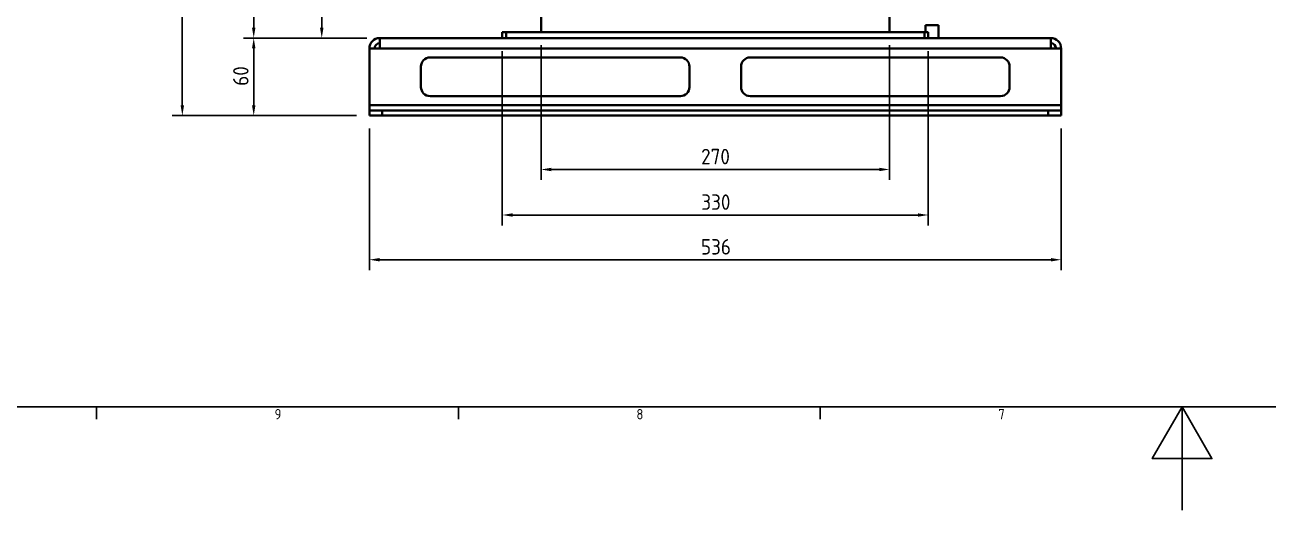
# Model space of a CAD drawing. Header units: millimetres. Extents: x 0 to 3364, y 0 to 2376.
# Drawn here: x 785 to 1749, y 0 to 376 of the extents above; entities that cross this region are included whole.
import ezdxf

# ---------------------------------------------------------------- set-up
doc = ezdxf.new("R2010")
doc.units = ezdxf.units.MM
doc.header["$LTSCALE"] = 4
doc.layers.get('0').update_dxf_attribs({"color": 3, "lineweight": 25, "true_color": 0x00ff00})
for name, color, linetype, lineweight, true_color in [('가시적인 것(ISO)', 3, 'Continuous', 40, 0x00ff00), ('가시적인 좁은 것(ISO)', 3, 'Continuous', 35, 0x00ff00), ('치수(ISO)', 2, 'Continuous', 25, 0xffff00)]:
    doc.layers.add(name, color=color, linetype=linetype, lineweight=lineweight, true_color=true_color)
doc.layers.add('경계(ISO)', color=7, linetype='Continuous', lineweight=25)
doc.styles.add('문자 텍스트_PSTEK_POSCO', font='isocp.shx')
doc.styles.add('치수 텍스트_PSTEK_POSCO', font='isocp.shx')
doc.dimstyles.new('치수_PSTEK_POSCO', dxfattribs={"dimscale": 4, "dimtxt": 3, "dimasz": 2, "dimexe": 2, "dimexo": 2.5, "dimgap": 1, "dimtad": 1, "dimrnd": 1e-08, "dimdsep": 46, "dimtxsty": '치수 텍스트_PSTEK_POSCO', "dimcen": 0.09, "dimdle": 10, "dimclrd": 7, "dimclre": 7, "dimclrt": 2, "dimadec": 1, "dimazin": 2, "dimtfac": 1, "dimtmove": 0, "dimatfit": 3, "dimfxl": 1, "dimtolj": 1, "dimlwd": -1, "dimlwe": -1, "dimarcsym": 0})

# ---------------------------------------------------------------- blocks, each defined once
blk = doc.blocks.new('경계 Default Border')
at = {"layer": '경계(ISO)'}
for p, q in [((210.25, 20), (210.25, 17.6)), ((280.33, 20), (280.33, 17.6)), ((350.42, 20), (350.42, 17.6))]:
    blk.add_line(p, q, dxfattribs=at)
at = {"layer": '경계(ISO)', "flags": 128}
for points in [[(20, 20), (20, 574), (821, 574), (821, 20), (20, 20)], [(420.5, 0), (420.5, 20), (414.73, 10), (426.27, 10), (420.5, 20)]]:
    blk.add_lwpolyline(points, dxfattribs=at)
at = {"layer": '경계(ISO)', "color": 2, "true_color": 0xffff00, "char_height": 2, "attachment_point": 7, "style": '문자 텍스트_PSTEK_POSCO'}
for s, insert in [('9', (244.72, 17.58)), ('8', (314.8, 17.58)), ('7', (384.89, 17.6))]:
    blk.add_mtext(s, dxfattribs=dict(at, insert=insert))
blk = doc.blocks.new('*D22')
at = {"layer": 'Defpoints', "color": 0, "transparency": 16777216}
for p in [(962.71, 365.7), (1060.3, 365.7), (1052.3, 305.7)]:
    blk.add_point(p, dxfattribs=at)
at = {"layer": '치수(ISO)', "color": 7, "transparency": 16777216}
for p, q in [((1050.3, 365.7), (954.71, 365.7)), ((962.71, 313.7), (962.71, 357.7)), ((1042.3, 305.7), (954.71, 305.7))]:
    blk.add_line(p, q, dxfattribs=at)
for points in [[(961.38, 357.7), (964.04, 357.7), (962.71, 365.7)], [(961.38, 313.7), (964.04, 313.7), (962.71, 305.7)]]:
    blk.add_solid(points, dxfattribs=at)
at = {"layer": '치수(ISO)', "color": 2, "transparency": 16777216, "insert": (952.71, 328.73), "char_height": 12, "attachment_point": 4, "rotation": 90, "style": '치수 텍스트_PSTEK_POSCO'}
blk.add_mtext('\\A1;60', dxfattribs=at)
blk = doc.blocks.new('*D23')
at = {"layer": 'Defpoints', "color": 0, "transparency": 16777216}
for p in [(962.71, 1373.3), (1071, 1373.3), (1060.3, 365.7)]:
    blk.add_point(p, dxfattribs=at)
at = {"layer": '치수(ISO)', "color": 7, "transparency": 16777216}
for p, q in [((1061, 1373.3), (954.71, 1373.3)), ((962.71, 373.7), (962.71, 1365.3)), ((1050.3, 365.7), (954.71, 365.7))]:
    blk.add_line(p, q, dxfattribs=at)
for points in [[(961.38, 1365.3), (964.04, 1365.3), (962.71, 1373.3)], [(961.38, 373.7), (964.04, 373.7), (962.71, 365.7)]]:
    blk.add_solid(points, dxfattribs=at)
at = {"layer": '치수(ISO)', "color": 2, "transparency": 16777216, "insert": (952.71, 849.4), "char_height": 12, "attachment_point": 4, "rotation": 90, "style": '치수 텍스트_PSTEK_POSCO'}
blk.add_mtext('\\A1;1007.6', dxfattribs=at)
blk = doc.blocks.new('*D24')
at = {"layer": 'Defpoints', "color": 0, "transparency": 16777216}
for p in [(907.4, 1373.3), (1071, 1373.3), (1052.3, 305.7)]:
    blk.add_point(p, dxfattribs=at)
at = {"layer": '치수(ISO)', "color": 7, "transparency": 16777216}
for p, q in [((1061, 1373.3), (899.4, 1373.3)), ((907.4, 313.7), (907.4, 1365.3)), ((1042.3, 305.7), (899.4, 305.7))]:
    blk.add_line(p, q, dxfattribs=at)
for points in [[(906.06, 1365.3), (908.73, 1365.3), (907.4, 1373.3)], [(906.06, 313.7), (908.73, 313.7), (907.4, 305.7)]]:
    blk.add_solid(points, dxfattribs=at)
at = {"layer": '치수(ISO)', "color": 2, "transparency": 16777216, "insert": (897.4, 819.4), "char_height": 12, "attachment_point": 4, "rotation": 90, "style": '치수 텍스트_PSTEK_POSCO'}
blk.add_mtext('\\A1;1067.6', dxfattribs=at)
blk = doc.blocks.new('*D25')
at = {"layer": 'Defpoints', "color": 0, "transparency": 16777216}
for p in [(1052.3, 305.7), (1588.3, 305.7), (1588.3, 193.99)]:
    blk.add_point(p, dxfattribs=at)
at = {"layer": '치수(ISO)', "color": 7, "transparency": 16777216}
for p, q in [((1052.3, 295.7), (1052.3, 185.99)), ((1588.3, 295.7), (1588.3, 185.99)), ((1060.3, 193.99), (1580.3, 193.99))]:
    blk.add_line(p, q, dxfattribs=at)
for points in [[(1060.3, 195.33), (1060.3, 192.66), (1052.3, 193.99)], [(1580.3, 195.33), (1580.3, 192.66), (1588.3, 193.99)]]:
    blk.add_solid(points, dxfattribs=at)
at = {"layer": '치수(ISO)', "color": 2, "transparency": 16777216, "insert": (1309.2, 203.99), "char_height": 12, "attachment_point": 4, "style": '치수 텍스트_PSTEK_POSCO'}
blk.add_mtext('\\A1;536', dxfattribs=at)
blk = doc.blocks.new('*D26')
at = {"layer": 'Defpoints', "color": 0, "transparency": 16777216}
for p in [(1185.3, 370.2), (1455.3, 370.2), (1455.3, 263.91)]:
    blk.add_point(p, dxfattribs=at)
at = {"layer": '치수(ISO)', "color": 7, "transparency": 16777216}
for p, q in [((1185.3, 360.2), (1185.3, 255.91)), ((1455.3, 360.2), (1455.3, 255.91)), ((1193.3, 263.91), (1447.3, 263.91))]:
    blk.add_line(p, q, dxfattribs=at)
for points in [[(1193.3, 265.25), (1193.3, 262.58), (1185.3, 263.91)], [(1447.3, 265.25), (1447.3, 262.58), (1455.3, 263.91)]]:
    blk.add_solid(points, dxfattribs=at)
at = {"layer": '치수(ISO)', "color": 2, "transparency": 16777216, "insert": (1309.34, 273.91), "char_height": 12, "attachment_point": 4, "style": '치수 텍스트_PSTEK_POSCO'}
blk.add_mtext('\\A1;270', dxfattribs=at)
blk = doc.blocks.new('*D27')
at = {"layer": 'Defpoints', "color": 0, "transparency": 16777216}
for p in [(1155.3, 365.7), (1485.3, 365.7), (1485.3, 228.64)]:
    blk.add_point(p, dxfattribs=at)
at = {"layer": '치수(ISO)', "color": 7, "transparency": 16777216}
for p, q in [((1155.3, 355.7), (1155.3, 220.64)), ((1485.3, 355.7), (1485.3, 220.64)), ((1163.3, 228.64), (1477.3, 228.64))]:
    blk.add_line(p, q, dxfattribs=at)
for points in [[(1163.3, 229.97), (1163.3, 227.3), (1155.3, 228.64)], [(1477.3, 229.97), (1477.3, 227.3), (1485.3, 228.64)]]:
    blk.add_solid(points, dxfattribs=at)
at = {"layer": '치수(ISO)', "color": 2, "transparency": 16777216, "insert": (1309.5, 238.64), "char_height": 12, "attachment_point": 4, "style": '치수 텍스트_PSTEK_POSCO'}
blk.add_mtext('\\A1;330', dxfattribs=at)
blk = doc.blocks.new('*D40')
at = {"layer": 'Defpoints', "color": 0, "transparency": 16777216}
for p in [(1015.43, 1015.7), (1158.3, 1015.7), (1060.3, 365.7)]:
    blk.add_point(p, dxfattribs=at)
at = {"layer": '치수(ISO)', "color": 7, "transparency": 16777216}
for p, q in [((1148.3, 1015.7), (1007.43, 1015.7)), ((1015.43, 373.7), (1015.43, 1007.7)), ((1050.3, 365.7), (1007.43, 365.7))]:
    blk.add_line(p, q, dxfattribs=at)
for points in [[(1014.09, 1007.7), (1016.76, 1007.7), (1015.43, 1015.7)], [(1014.09, 373.7), (1016.76, 373.7), (1015.43, 365.7)]]:
    blk.add_solid(points, dxfattribs=at)
at = {"layer": '치수(ISO)', "color": 2, "transparency": 16777216, "insert": (1005.43, 679.53), "char_height": 12, "attachment_point": 4, "rotation": 90, "style": '치수 텍스트_PSTEK_POSCO'}
blk.add_mtext('\\A1;650', dxfattribs=at)

msp = doc.modelspace()

# ---------------------------------------------------------------- linework, layer by layer
at = {"layer": '가시적인 것(ISO)'}
for p, q in [((1185.3011, 370.1988), (1185.3011, 1009.6988)), ((1455.3011, 370.1988), (1455.3011, 1009.6988)), ((1493.3011, 375.6988), (1483.3011, 375.6988)), ((1483.3011, 370.1988), (1483.3011, 375.6988)), ((1493.3011, 365.6988), (1493.3011, 375.6988)), ((1158.3011, 370.1988), (1155.3011, 370.1988)), ((1155.3011, 370.1988), (1155.3011, 365.6988)), ((1158.3011, 365.6988), (1158.3011, 370.1988)), ((1482.3011, 370.1988), (1158.3011, 370.1988)), ((1485.3011, 370.1988), (1482.3011, 370.1988)), ((1482.3011, 370.1988), (1482.3011, 365.6988)), ((1485.3011, 365.6988), (1485.3011, 370.1988)), ((1060.3011, 357.6988), (1052.3011, 357.6988)), ((1052.3011, 313.6988), (1052.3011, 357.6988)), ((1060.3011, 357.6988), (1060.3011, 365.6988)), ((1060.3011, 365.6988), (1580.3011, 365.6988)), ((1580.3011, 365.6988), (1580.3011, 357.6988)), ((1588.3011, 357.6988), (1580.3011, 357.6988)), ((1588.3011, 357.6988), (1588.3011, 313.6988)), ((1099.3011, 350.6988), (1293.3011, 350.6988)), ((1347.3011, 350.6988), (1541.3011, 350.6988)), ((1092.3011, 327.6988), (1092.3011, 343.6988)), ((1300.3011, 343.6988), (1300.3011, 327.6988)), ((1340.3011, 327.6988), (1340.3011, 343.6988)), ((1548.3011, 343.6988), (1548.3011, 327.6988)), ((1293.3011, 320.6988), (1099.3011, 320.6988)), ((1541.3011, 320.6988), (1347.3011, 320.6988)), ((1052.3011, 309.6988), (1052.3011, 313.6988)), ((1052.3011, 309.6988), (1062.3011, 309.6988)), ((1052.3011, 309.6988), (1052.3011, 305.6988)), ((1062.3011, 309.6988), (1578.3011, 309.6988)), ((1578.3011, 309.6988), (1588.3011, 309.6988)), ((1588.3011, 309.6988), (1588.3011, 313.6988)), ((1588.3011, 305.6988), (1588.3011, 309.6988)), ((1062.3011, 305.6988), (1052.3011, 305.6988)), ((1062.3011, 305.6988), (1578.3011, 305.6988)), ((1588.3011, 305.6988), (1578.3011, 305.6988))]:
    msp.add_line(p, q, dxfattribs=at)
for centre, radius, start, end in [((1060.3011, 357.6988), 8, 90, 180), ((1060.3011, 357.6988), 4, 90, 180), ((1580.3011, 357.6988), 8, 0, 90), ((1580.3011, 357.6988), 4, 0, 90), ((1099.3011, 343.6988), 7, 90, 180), ((1293.3011, 343.6988), 7, 0, 90), ((1347.3011, 343.6988), 7, 90, 180), ((1541.3011, 343.6988), 7, 0, 90), ((1099.3011, 327.6988), 7, 180, 270), ((1293.3011, 327.6988), 7, 270, 0), ((1347.3011, 327.6988), 7, 180, 270), ((1541.3011, 327.6988), 7, 270, 0)]:
    msp.add_arc(centre, radius, start, end, dxfattribs=at)
at = {"layer": '가시적인 좁은 것(ISO)'}
for p, q in [((1580.3011, 357.6988), (1060.3011, 357.6988)), ((1052.3011, 313.6988), (1588.3011, 313.6988)), ((1062.3011, 305.6988), (1062.3011, 309.6988)), ((1578.3011, 309.6988), (1578.3011, 305.6988))]:
    msp.add_line(p, q, dxfattribs=at)

# ---------------------------------------------------------------- block references
at = {"xscale": 4, "yscale": 4, "zscale": 4}
msp.add_blockref('경계 Default Border', (0, 0), dxfattribs=at)

# ---------------------------------------------------------------- dimensions: what is measured, and where the dimension line sits
at = {"layer": '치수(ISO)', "color": 7}
for base, p1, p2, angle, picture, middle in [((907.3957, 1373.2988), (1052.3011, 305.6988), (1071.0011, 1373.2988), 270, '*D24', (907.3957, 839.4988)), ((962.7113, 1373.2988), (1060.3011, 365.6988), (1071.0011, 1373.2988), 270, '*D23', (962.7113, 869.4988)), ((1015.428, 1015.6988), (1060.3011, 365.6988), (1158.3011, 1015.6988), 270, '*D40', (1015.428, 690.6988)), ((962.7113, 365.6988), (1052.3011, 305.6988), (1060.3011, 365.6988), 270, '*D22', (962.7113, 335.6988)), ((1485.3011, 228.6383), (1155.3011, 365.6988), (1485.3011, 365.6988), 180, '*D27', (1320.3011, 228.6383)), ((1588.3011, 193.9929), (1052.3011, 305.6988), (1588.3011, 305.6988), 180, '*D25', (1320.3011, 193.9929))]:
    dim = msp.add_linear_dim(base=base, p1=p1, p2=p2, angle=angle, dimstyle='치수_PSTEK_POSCO', override={"dimdec": 2, "dimtp": 0, "dimtm": 0, "dimtdec": 2, "dimtofl": 0, "dimatfit": 1}, dxfattribs=at)
    dim.commit()
    dim.dimension.update_dxf_attribs({"geometry": picture, "text_midpoint": middle, "dimtype": 160})
dim = msp.add_linear_dim(base=(1455.3011, 263.9121), p1=(1185.3011, 370.1988), p2=(1455.3011, 370.1988), dimstyle='치수_PSTEK_POSCO', override={"dimdec": 2, "dimtp": 0, "dimtm": 0, "dimtdec": 2, "dimtofl": 0, "dimatfit": 1}, dxfattribs=at)
dim.commit()
dim.dimension.update_dxf_attribs({"geometry": '*D26', "text_midpoint": (1320.3011, 263.9121), "dimtype": 160})

doc.saveas('drawing.dxf')
